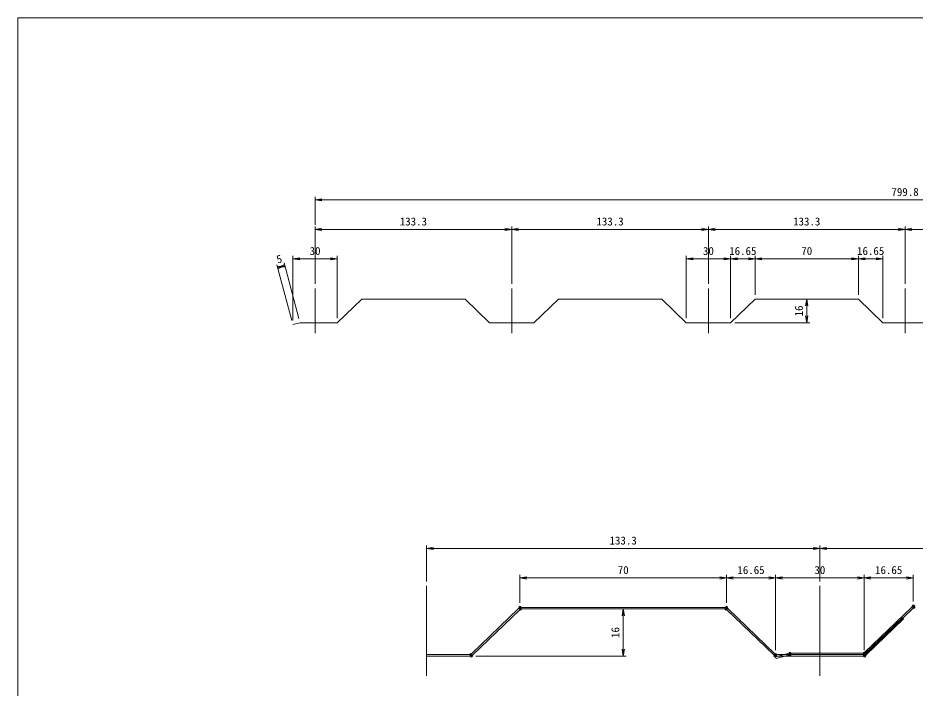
# Model space of a CAD drawing. Units: millimetres on the paper, with parts at other scales. Extents: x -208 to 189, y -140 to 139.
# Drawn here: x -208.4 to -5.8, y -12 to 139.4 of the extents above; entities that cross this region are included whole.
import ezdxf
from ezdxf.enums import TextEntityAlignment as Align

# ---------------------------------------------------------------- set-up
doc = ezdxf.new("R2010")
doc.units = ezdxf.units.MM
doc.header["$PDMODE"] = 32
doc.header["$PDSIZE"] = 0.5
for name, color, linetype, lineweight in [('0-0_寸法', 7, 'Continuous', 18), ('0-1_通り', 7, 'Continuous', 18), ('1-1', 3, 'Continuous', 18), ('F-F', 5, 'Continuous', 18)]:
    doc.layers.add(name, color=color, linetype=linetype, lineweight=lineweight)
doc.styles.add('ＭＳ ゴシック', font='')
doc.styles.get('ＭＳ ゴシック').set_extended_font_data('MS Gothic')

# ---------------------------------------------------------------- blocks, each defined once
blk = doc.blocks.new('_OPEN')
at = {"layer": '0-0_寸法'}
blk.add_line((0, 0), (-0.3333, 0), dxfattribs=at)
blk.add_lwpolyline([(-0.3333, 0.0556), (0, 0), (-0.3333, -0.0556)], dxfattribs=at)
blk = doc.blocks.new('D1')
at = {"layer": '0-1_通り'}
for p, q in [((39.505, 188.985), (39.505, 203.508)), ((39.505, 202.842), (49.505, 202.842)), ((49.505, 189.417), (49.505, 203.508))]:
    blk.add_line(p, q, dxfattribs=at)
at = {"layer": '0-1_通り', "xscale": 4.6, "yscale": 4.6, "rotation": 180}
blk.add_blockref('_OPEN', (39.505, 202.842), dxfattribs=at)
at = {"layer": '0-1_通り', "xscale": 4.6, "yscale": 4.6}
blk.add_blockref('_OPEN', (49.505, 202.842), dxfattribs=at)
at = {"layer": '0-1_通り', "style": 'ＭＳ ゴシック'}
blk.add_text('30', height=1.808, dxfattribs=at).set_placement((43.271, 203.175), align=Align.BOTTOM_LEFT)
blk = doc.blocks.new('D2')
at = {"layer": '0-1_通り'}
for p, q in [((128.371, 189.417), (128.371, 203.508)), ((128.371, 202.842), (138.371, 202.842)), ((138.371, 189.417), (138.371, 203.508))]:
    blk.add_line(p, q, dxfattribs=at)
at = {"layer": '0-1_通り', "xscale": 4.6, "yscale": 4.6, "rotation": 180}
blk.add_blockref('_OPEN', (128.371, 202.842), dxfattribs=at)
at = {"layer": '0-1_通り', "xscale": 4.6, "yscale": 4.6}
blk.add_blockref('_OPEN', (138.371, 202.842), dxfattribs=at)
at = {"layer": '0-1_通り', "style": 'ＭＳ ゴシック'}
blk.add_text('30', height=1.808, dxfattribs=at).set_placement((132.138, 203.175), align=Align.BOTTOM_LEFT)
blk = doc.blocks.new('D3')
at = {"layer": '0-1_通り'}
for p, q in [((138.371, 189.417), (138.371, 203.508)), ((138.371, 202.842), (143.921, 202.842)), ((143.921, 194.75), (143.921, 203.508))]:
    blk.add_line(p, q, dxfattribs=at)
at = {"layer": '0-1_通り', "xscale": 4.6, "yscale": 4.6, "rotation": 180}
blk.add_blockref('_OPEN', (138.371, 202.842), dxfattribs=at)
at = {"layer": '0-1_通り', "xscale": 4.6, "yscale": 4.6}
blk.add_blockref('_OPEN', (143.921, 202.842), dxfattribs=at)
at = {"layer": '0-1_通り', "style": 'ＭＳ ゴシック'}
blk.add_text('16.65', height=1.808, dxfattribs=at).set_placement((138.063, 203.175), align=Align.BOTTOM_LEFT)
blk = doc.blocks.new('D4')
at = {"layer": '0-1_通り'}
for p, q in [((143.921, 194.75), (143.921, 203.508)), ((143.921, 202.842), (167.255, 202.842)), ((167.255, 194.75), (167.255, 203.508))]:
    blk.add_line(p, q, dxfattribs=at)
at = {"layer": '0-1_通り', "xscale": 4.6, "yscale": 4.6, "rotation": 180}
blk.add_blockref('_OPEN', (143.921, 202.842), dxfattribs=at)
at = {"layer": '0-1_通り', "xscale": 4.6, "yscale": 4.6}
blk.add_blockref('_OPEN', (167.255, 202.842), dxfattribs=at)
at = {"layer": '0-1_通り', "style": 'ＭＳ ゴシック'}
blk.add_text('70', height=1.808, dxfattribs=at).set_placement((154.355, 203.175), align=Align.BOTTOM_LEFT)
blk = doc.blocks.new('D5')
at = {"layer": '0-1_通り'}
for p, q in [((167.255, 194.75), (167.255, 203.508)), ((167.255, 202.842), (172.805, 202.842)), ((172.805, 189.417), (172.805, 203.508))]:
    blk.add_line(p, q, dxfattribs=at)
at = {"layer": '0-1_通り', "xscale": 4.6, "yscale": 4.6, "rotation": 180}
blk.add_blockref('_OPEN', (167.255, 202.842), dxfattribs=at)
at = {"layer": '0-1_通り', "xscale": 4.6, "yscale": 4.6}
blk.add_blockref('_OPEN', (172.805, 202.842), dxfattribs=at)
at = {"layer": '0-1_通り', "style": 'ＭＳ ゴシック'}
blk.add_text('16.65', height=1.808, dxfattribs=at).set_placement((166.946, 203.175), align=Align.BOTTOM_LEFT)
blk = doc.blocks.new('D6')
at = {"layer": '0-1_通り'}
for p, q in [((44.505, 197.175), (44.505, 210.175)), ((44.505, 209.508), (88.938, 209.508)), ((88.938, 197.175), (88.938, 210.175))]:
    blk.add_line(p, q, dxfattribs=at)
at = {"layer": '0-1_通り', "xscale": 4.6, "yscale": 4.6, "rotation": 180}
blk.add_blockref('_OPEN', (44.505, 209.508), dxfattribs=at)
at = {"layer": '0-1_通り', "xscale": 4.6, "yscale": 4.6}
blk.add_blockref('_OPEN', (88.938, 209.508), dxfattribs=at)
at = {"layer": '0-1_通り', "style": 'ＭＳ ゴシック'}
blk.add_text('133.3', height=1.808, dxfattribs=at).set_placement((63.638, 209.842), align=Align.BOTTOM_LEFT)
blk = doc.blocks.new('D7')
at = {"layer": '0-1_通り'}
for p, q in [((88.938, 197.175), (88.938, 210.175)), ((88.938, 209.508), (133.371, 209.508)), ((133.371, 197.175), (133.371, 210.175))]:
    blk.add_line(p, q, dxfattribs=at)
at = {"layer": '0-1_通り', "xscale": 4.6, "yscale": 4.6, "rotation": 180}
blk.add_blockref('_OPEN', (88.938, 209.508), dxfattribs=at)
at = {"layer": '0-1_通り', "xscale": 4.6, "yscale": 4.6}
blk.add_blockref('_OPEN', (133.371, 209.508), dxfattribs=at)
at = {"layer": '0-1_通り', "style": 'ＭＳ ゴシック'}
blk.add_text('133.3', height=1.808, dxfattribs=at).set_placement((108.071, 209.842), align=Align.BOTTOM_LEFT)
blk = doc.blocks.new('D8')
at = {"layer": '0-1_通り'}
for p, q in [((133.371, 197.175), (133.371, 210.175)), ((133.371, 209.508), (177.805, 209.508)), ((177.805, 197.175), (177.805, 210.175))]:
    blk.add_line(p, q, dxfattribs=at)
at = {"layer": '0-1_通り', "xscale": 4.6, "yscale": 4.6, "rotation": 180}
blk.add_blockref('_OPEN', (133.371, 209.508), dxfattribs=at)
at = {"layer": '0-1_通り', "xscale": 4.6, "yscale": 4.6}
blk.add_blockref('_OPEN', (177.805, 209.508), dxfattribs=at)
at = {"layer": '0-1_通り', "style": 'ＭＳ ゴシック'}
blk.add_text('133.3', height=1.808, dxfattribs=at).set_placement((152.505, 209.842), align=Align.BOTTOM_LEFT)
blk = doc.blocks.new('D9')
at = {"layer": '0-1_通り'}
for p, q in [((177.805, 197.175), (177.805, 210.175)), ((177.805, 209.508), (222.238, 209.508)), ((222.238, 197.175), (222.238, 210.175))]:
    blk.add_line(p, q, dxfattribs=at)
at = {"layer": '0-1_通り', "xscale": 4.6, "yscale": 4.6, "rotation": 180}
blk.add_blockref('_OPEN', (177.805, 209.508), dxfattribs=at)
at = {"layer": '0-1_通り', "xscale": 4.6, "yscale": 4.6}
blk.add_blockref('_OPEN', (222.238, 209.508), dxfattribs=at)
at = {"layer": '0-1_通り', "style": 'ＭＳ ゴシック'}
blk.add_text('133.3', height=1.808, dxfattribs=at).set_placement((196.938, 209.842), align=Align.BOTTOM_LEFT)
blk = doc.blocks.new('D12')
at = {"layer": '0-1_通り'}
for p, q in [((44.505, 210.508), (44.505, 216.842)), ((44.505, 216.175), (311.105, 216.175))]:
    blk.add_line(p, q, dxfattribs=at)
at = {"layer": '0-1_通り', "xscale": 4.6, "yscale": 4.6, "rotation": 180}
blk.add_blockref('_OPEN', (44.505, 216.175), dxfattribs=at)
at = {"layer": '0-1_通り', "style": 'ＭＳ ゴシック'}
blk.add_text('799.8', height=1.808, dxfattribs=at).set_placement((174.721, 216.508), align=Align.BOTTOM_LEFT)
blk = doc.blocks.new('D13')
at = {"layer": '0-1_通り'}
for p, q in [((39.246, 188.951), (35.881, 201.508)), ((36.054, 200.864), (37.663, 201.296)), ((40.856, 189.383), (37.491, 201.94))]:
    blk.add_line(p, q, dxfattribs=at)
at = {"layer": '0-1_通り', "xscale": 4.6, "yscale": 4.6}
for p, rotation in [((36.054, 200.864), 195), ((37.663, 201.296), 15)]:
    blk.add_blockref('_OPEN', p, dxfattribs=dict(at, rotation=rotation))
at = {"layer": '0-1_通り', "style": 'ＭＳ ゴシック'}
blk.add_text('5', height=1.808, rotation=15, dxfattribs=at).set_placement((36.177, 201.242), align=Align.BOTTOM_LEFT)
blk = doc.blocks.new('D15')
at = {"layer": '0-1_通り'}
for p, q in [((155.588, 188.417), (155.588, 193.75)), ((139.371, 188.417), (156.255, 188.417))]:
    blk.add_line(p, q, dxfattribs=at)
at = {"layer": '0-1_通り', "xscale": 4.6, "yscale": 4.6}
for p, rotation in [((155.588, 193.75), 90), ((155.588, 188.417), 270)]:
    blk.add_blockref('_OPEN', p, dxfattribs=dict(at, rotation=rotation))
at = {"layer": '0-1_通り', "style": 'ＭＳ ゴシック'}
blk.add_text('16', height=1.808, rotation=90, dxfattribs=at).set_placement((155.255, 189.85), align=Align.BOTTOM_LEFT)
blk = doc.blocks.new('D16')
at = {"layer": '0-1_通り'}
for p, q in [((90.783, 125.081), (90.783, 131.414)), ((90.783, 130.747), (137.449, 130.747)), ((137.449, 125.081), (137.449, 131.414))]:
    blk.add_line(p, q, dxfattribs=at)
at = {"layer": '0-1_通り', "xscale": 4.6, "yscale": 4.6, "rotation": 180}
blk.add_blockref('_OPEN', (90.783, 130.747), dxfattribs=at)
at = {"layer": '0-1_通り', "xscale": 4.6, "yscale": 4.6}
blk.add_blockref('_OPEN', (137.449, 130.747), dxfattribs=at)
at = {"layer": '0-1_通り', "style": 'ＭＳ ゴシック'}
blk.add_text('70', height=1.808, dxfattribs=at).set_placement((112.883, 131.081), align=Align.BOTTOM_LEFT)
blk = doc.blocks.new('D17')
at = {"layer": '0-1_通り'}
for p, q in [((137.449, 125.081), (137.449, 131.414)), ((137.449, 130.747), (148.549, 130.747)), ((148.549, 114.414), (148.549, 131.414))]:
    blk.add_line(p, q, dxfattribs=at)
at = {"layer": '0-1_通り', "xscale": 4.6, "yscale": 4.6, "rotation": 180}
blk.add_blockref('_OPEN', (137.449, 130.747), dxfattribs=at)
at = {"layer": '0-1_通り', "xscale": 4.6, "yscale": 4.6}
blk.add_blockref('_OPEN', (148.549, 130.747), dxfattribs=at)
at = {"layer": '0-1_通り', "style": 'ＭＳ ゴシック'}
blk.add_text('16.65', height=1.808, dxfattribs=at).set_placement((139.916, 131.081), align=Align.BOTTOM_LEFT)
blk = doc.blocks.new('D18')
at = {"layer": '0-1_通り'}
for p, q in [((148.549, 114.414), (148.549, 131.414)), ((148.549, 130.747), (168.549, 130.747)), ((168.549, 114.414), (168.549, 131.414))]:
    blk.add_line(p, q, dxfattribs=at)
at = {"layer": '0-1_通り', "xscale": 4.6, "yscale": 4.6, "rotation": 180}
blk.add_blockref('_OPEN', (148.549, 130.747), dxfattribs=at)
at = {"layer": '0-1_通り', "xscale": 4.6, "yscale": 4.6}
blk.add_blockref('_OPEN', (168.549, 130.747), dxfattribs=at)
at = {"layer": '0-1_通り', "style": 'ＭＳ ゴシック'}
blk.add_text('30', height=1.808, dxfattribs=at).set_placement((157.316, 131.081), align=Align.BOTTOM_LEFT)
blk = doc.blocks.new('D19')
at = {"layer": '0-1_通り'}
for p, q in [((168.549, 114.414), (168.549, 131.414)), ((168.549, 130.747), (179.649, 130.747)), ((179.649, 125.414), (179.649, 131.414))]:
    blk.add_line(p, q, dxfattribs=at)
at = {"layer": '0-1_通り', "xscale": 4.6, "yscale": 4.6, "rotation": 180}
blk.add_blockref('_OPEN', (168.549, 130.747), dxfattribs=at)
at = {"layer": '0-1_通り', "xscale": 4.6, "yscale": 4.6}
blk.add_blockref('_OPEN', (179.649, 130.747), dxfattribs=at)
at = {"layer": '0-1_通り', "style": 'ＭＳ ゴシック'}
blk.add_text('16.65', height=1.808, dxfattribs=at).set_placement((171.016, 131.081), align=Align.BOTTOM_LEFT)
blk = doc.blocks.new('D20')
at = {"layer": '0-1_通り'}
for p, q in [((114.116, 113.081), (114.116, 123.747)), ((80.817, 113.081), (114.783, 113.081))]:
    blk.add_line(p, q, dxfattribs=at)
at = {"layer": '0-1_通り', "xscale": 4.6, "yscale": 4.6}
for p, rotation in [((114.116, 123.747), 90), ((114.116, 113.081), 270)]:
    blk.add_blockref('_OPEN', p, dxfattribs=dict(at, rotation=rotation))
at = {"layer": '0-1_通り', "style": 'ＭＳ ゴシック'}
blk.add_text('16', height=1.808, rotation=90, dxfattribs=at).set_placement((113.783, 117.181), align=Align.BOTTOM_LEFT)
blk = doc.blocks.new('D21')
at = {"layer": '0-1_通り'}
for p, q in [((69.683, 129.93), (69.683, 138.081)), ((158.549, 129.93), (158.549, 138.081)), ((69.683, 137.414), (158.549, 137.414))]:
    blk.add_line(p, q, dxfattribs=at)
at = {"layer": '0-1_通り', "xscale": 4.6, "yscale": 4.6, "rotation": 180}
blk.add_blockref('_OPEN', (69.683, 137.414), dxfattribs=at)
at = {"layer": '0-1_通り', "xscale": 4.6, "yscale": 4.6}
blk.add_blockref('_OPEN', (158.549, 137.414), dxfattribs=at)
at = {"layer": '0-1_通り', "style": 'ＭＳ ゴシック'}
blk.add_text('133.3', height=1.808, dxfattribs=at).set_placement((111.033, 137.747), align=Align.BOTTOM_LEFT)
blk = doc.blocks.new('D22')
at = {"layer": '0-1_通り'}
for p, q in [((158.549, 129.93), (158.549, 138.081)), ((247.416, 130.264), (247.416, 138.081)), ((158.549, 137.414), (247.416, 137.414))]:
    blk.add_line(p, q, dxfattribs=at)
at = {"layer": '0-1_通り', "xscale": 4.6, "yscale": 4.6, "rotation": 180}
blk.add_blockref('_OPEN', (158.549, 137.414), dxfattribs=at)
at = {"layer": '0-1_通り', "xscale": 4.6, "yscale": 4.6}
blk.add_blockref('_OPEN', (247.416, 137.414), dxfattribs=at)
at = {"layer": '0-1_通り', "style": 'ＭＳ ゴシック'}
blk.add_text('133.3', height=1.808, dxfattribs=at).set_placement((199.899, 137.747), align=Align.BOTTOM_LEFT)

msp = doc.modelspace()

# ---------------------------------------------------------------- linework, layer by layer
at = {"layer": '1-1'}
for p, q in [((-141.3, 68.203), (-141.3, 78.343)), ((-96.866, 68.203), (-96.866, 78.343)), ((-52.433, 68.203), (-52.433, 78.343)), ((-8, 68.203), (-8, 78.343)), ((-116.122, -9.182), (-116.122, 11.098)), ((-27.255, -9.182), (-27.255, 11.098)), ((-94.619, 6.249), (-48.758, 6.249)), ((-105.928, -4.232), (-95.312, 5.97)), ((-95.081, 5.729), (-105.697, -4.472)), ((-48.758, 5.915), (-94.619, 5.915)), ((-37.68, -4.472), (-48.296, 5.729)), ((-48.065, 5.97), (-37.449, -4.232)), ((-116.122, -4.418), (-106.39, -4.418)), ((-106.39, -4.751), (-116.122, -4.751)), ((-36.987, -4.418), (-17.523, -4.418)), ((-17.523, -4.751), (-36.987, -4.751))]:
    msp.add_line(p, q, dxfattribs=at)
at = {"layer": '1-1', "color": 1}
for p, q in [((-6.445, 6.303), (-17.062, -3.899)), ((-16.831, -4.139), (-6.214, 6.063)), ((-17.523, -4.085), (-33.904, -4.085)), ((-33.904, -4.418), (-17.523, -4.418))]:
    msp.add_line(p, q, dxfattribs=at)
at = {"layer": '1-1', "color": 7}
msp.add_lwpolyline([(-146.3, 70.153), (-144.69, 70.585), (-136.3, 70.585), (-130.75, 75.918), (-107.416, 75.918), (-101.866, 70.585), (-91.866, 70.585), (-86.316, 75.918), (-62.983, 75.918), (-57.433, 70.585), (-47.433, 70.585), (-41.883, 75.918), (-18.55, 75.918), (-13, 70.585), (-3, 70.585)], dxfattribs=at)
at = {"layer": '1-1'}
msp.add_lwpolyline([(-17.062, -4.232), (-8.603, 3.897), (-8.372, 3.656), (-16.831, -4.472)], dxfattribs=at)
at = {"layer": '1-1', "color": 1}
msp.add_lwpolyline([(-34.162, -4.119), (-37.255, -4.947), (-37.169, -5.269), (-34.076, -4.441)], dxfattribs=at)
at = {"layer": '1-1'}
for centre, radius, start, end in [((-94.619, 5.249), 1, 90.00019, 133.85969), ((-48.758, 5.249), 1, 46.14031, 89.99981), ((-94.619, 5.249), 0.667, 90.00048, 133.85969), ((-48.758, 5.249), 0.667, 46.14031, 89.99952), ((-106.39, -3.751), 0.667, 269.99957, 313.85842), ((-106.39, -3.751), 1, 269.99958, 313.85884), ((-36.987, -3.751), 1, 226.14116, 270.00042), ((-36.987, -3.751), 0.667, 226.14158, 270.00043), ((-17.523, -3.751), 0.667, 269.99957, 313.85842), ((-17.523, -3.751), 1, 269.99958, 313.85884)]:
    msp.add_arc(centre, radius, start, end, dxfattribs=at)
at = {"layer": '1-1', "color": 1}
for centre, radius, start, end in [((-5.752, 5.582), 1, 90.00019, 133.85969), ((-5.752, 5.582), 0.667, 89.9996, 133.85969), ((-17.523, -3.418), 0.667, 269.99957, 313.85842), ((-33.904, -5.085), 1, 90.00078, 105.00084), ((-33.904, -5.085), 0.667, 90.00295, 105.00309), ((-17.523, -3.418), 1, 269.99958, 313.85884)]:
    msp.add_arc(centre, radius, start, end, dxfattribs=at)
at = {"layer": '1-1'}
for p in [(-95.022, 6.249), (-94.888, 5.915), (-48.489, 5.915), (-48.355, 6.249), (-106.122, -4.418), (-105.988, -4.751), (-37.389, -4.751), (-37.255, -4.418), (-17.255, -4.418), (-17.121, -4.751)]:
    msp.add_point(p, dxfattribs=at)
at = {"layer": '1-1', "color": 1}
for p in [(-6.155, 6.582), (-6.021, 6.249), (-34.035, -4.085), (-17.255, -4.085), (-33.991, -4.418), (-17.121, -4.418)]:
    msp.add_point(p, dxfattribs=at)
at = {"layer": 'F-F', "color": 7}
for p, q in [((-208.437, 139.449), (-208.437, -139.581)), ((-208.437, 139.439), (189.163, 139.439)), ((-208.427, 139.449), (-208.427, -139.581))]:
    msp.add_line(p, q, dxfattribs=at)

# ---------------------------------------------------------------- block references
at = {"layer": '1-1'}
for name in ['D12', 'D6', 'D7', 'D8', 'D9', 'D1', 'D2', 'D3', 'D4', 'D5', 'D13', 'D15', 'D21', 'D22', 'D16', 'D17', 'D18', 'D19', 'D20']:
    msp.add_blockref(name, (-185.804, -117.832), dxfattribs=at)

doc.saveas('drawing.dxf')
